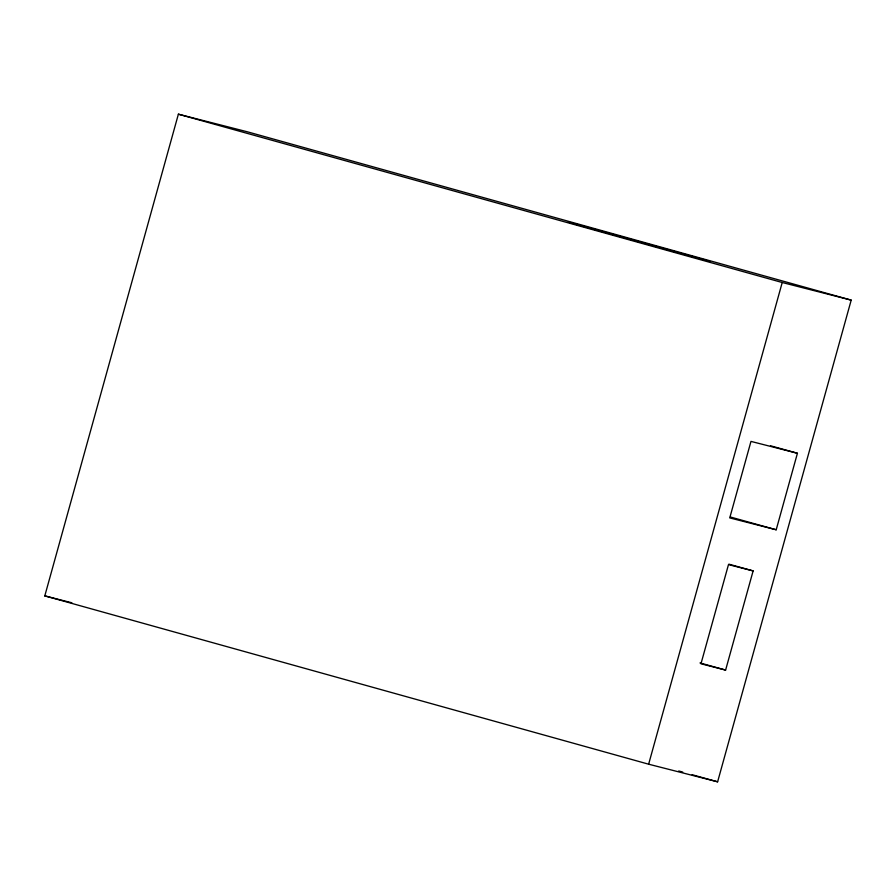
<?xml version="1.0" encoding="UTF-8"?>
<svg xmlns="http://www.w3.org/2000/svg" width="896" height="896" viewBox="0 0 896 896"><rect width="100%" height="100%" fill="white"/><g stroke="black" fill="none" stroke-linecap="round" stroke-linejoin="round"><path stroke-width="1.34" d="M44.8 595.874L178.382 114.184L247.363 131.802L851.2 300.126L717.618 781.816L648.637 764.198L44.8 595.874L71.848 602.784M648.637 764.198L782.219 282.509L851.2 300.126M753.122 570.909L728.482 564.614L700.974 663.79L725.614 670.074L753.122 570.909L728.851 564.144M797.429 453.264L750.971 441.403L729.747 517.91L776.205 529.771L797.429 453.264L770.47 445.76M178.382 114.184L782.219 282.509M730.386 517.003L776.205 529.771M700 662.939L725.614 670.074M678.72 770.974L682.741 772.094M692.138 774.715L717.618 781.816M570.394 222.634L568.176 222.13L709.845 261.408L570.394 222.634"/></g></svg>
